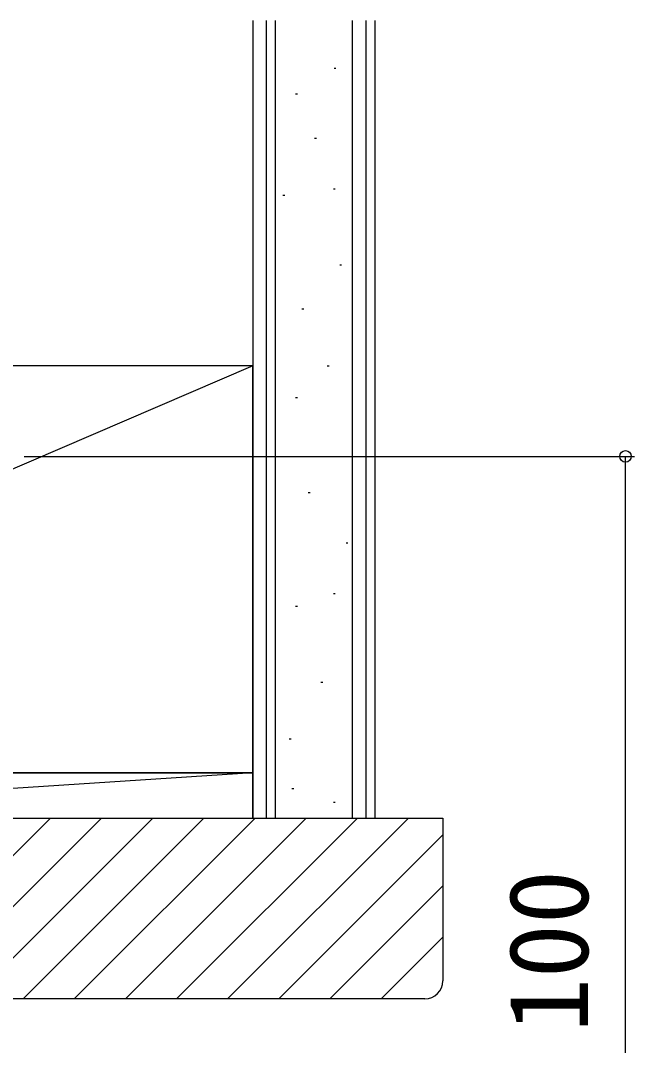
# Model space of a CAD drawing. Units: millimetres, scale not verified. Extents: x -525 to 525, y -785 to 780.
# Drawn here: x 185.2 to 253.1, y 476.6 to 589.9 of the extents above; entities that cross this region are included whole.
import ezdxf
from ezdxf.enums import TextEntityAlignment as Align

# ---------------------------------------------------------------- set-up
doc = ezdxf.new("R2010")
doc.units = ezdxf.units.MM
doc.header["$LTSCALE"] = 4
for name, color, linetype in [('0-5_YKK_D', 6, 'Continuous'), ('0-7_YSS_K', 3, 'Continuous'), ('0-8_YSS_KE', 3, 'Continuous')]:
    doc.layers.add(name, color=color, linetype=linetype)
doc.styles.add('ＭＳ ゴシック', font='')
doc.styles.get('ＭＳ ゴシック').set_extended_font_data('MS Gothic')

msp = doc.modelspace()

# ---------------------------------------------------------------- linework, layer by layer
at = {"layer": '0-5_YKK_D'}
for p, q in [((185.637, 541.713), (253.137, 541.713)), ((252.137, 441.713), (252.137, 541.713))]:
    msp.add_line(p, q, dxfattribs=at)
msp.add_circle((252.137, 541.713), 0.637, dxfattribs=at)
at = {"layer": '0-7_YSS_K'}
for p, q in [((212.437, 501.713), (212.437, 589.924)), ((221.937, 501.713), (221.937, 589.924)), ((224.437, 501.713), (224.437, 589.924)), ((219.904, 584.665), (220.104, 584.665)), ((215.65, 581.796), (215.85, 581.796)), ((217.748, 576.9), (217.948, 576.9)), ((214.251, 570.606), (214.451, 570.606)), ((219.846, 571.306), (220.046, 571.306)), ((220.545, 562.913), (220.745, 562.913)), ((216.349, 558.018), (216.549, 558.018)), ((210.937, 551.713), (105.937, 506.713)), ((219.147, 551.724), (219.347, 551.724)), ((215.65, 548.227), (215.85, 548.227)), ((217.049, 537.736), (217.249, 537.736)), ((221.245, 532.141), (221.445, 532.141)), ((219.846, 526.547), (220.046, 526.547)), ((215.65, 525.148), (215.85, 525.148)), ((218.447, 516.756), (218.647, 516.756)), ((214.95, 510.461), (215.15, 510.461)), ((210.937, 506.713), (134.937, 501.713)), ((215.251, 504.974), (215.451, 504.974)), ((219.846, 503.468), (220.046, 503.468)), ((168.54, 481.713), (188.54, 501.713)), ((174.197, 481.713), (194.197, 501.713)), ((179.854, 481.713), (199.854, 501.713)), ((185.511, 481.713), (205.511, 501.713)), ((191.167, 481.713), (211.167, 501.713)), ((196.824, 481.713), (216.824, 501.713)), ((202.481, 481.713), (222.481, 501.713)), ((208.138, 481.713), (228.138, 501.713)), ((213.795, 481.713), (231.937, 499.855)), ((219.452, 481.713), (231.937, 494.198)), ((225.109, 481.713), (231.937, 488.541))]:
    msp.add_line(p, q, dxfattribs=at)
msp.add_lwpolyline([(134.937, 501.713), (210.937, 501.713), (210.937, 506.713), (134.937, 506.713)], close=True, dxfattribs=at)
at = {"layer": '0-8_YSS_KE'}
for p, q in [((210.937, 589.924), (210.937, 501.713)), ((213.437, 501.713), (213.437, 589.924)), ((223.437, 589.924), (223.437, 501.713))]:
    msp.add_line(p, q, dxfattribs=at)
msp.add_lwpolyline([(105.937, 506.713), (210.937, 506.713), (210.937, 551.713), (105.937, 551.713)], close=True, dxfattribs=at)
for points in [[(132.937, 501.713), (231.937, 501.713), (231.937, 483.713)], [(229.937, 481.713), (132.937, 481.713), (132.937, 501.713)]]:
    msp.add_lwpolyline(points, dxfattribs=at)
msp.add_arc((229.937, 483.713), 2, 270.00002, 0, dxfattribs=at)

# ---------------------------------------------------------------- texts
at = {"layer": '0-5_YKK_D', "style": 'ＭＳ ゴシック'}
msp.add_text('100', height=8.798, rotation=90, dxfattribs=at).set_placement((250.637, 478.008), align=Align.BOTTOM_LEFT)

doc.saveas('drawing.dxf')
